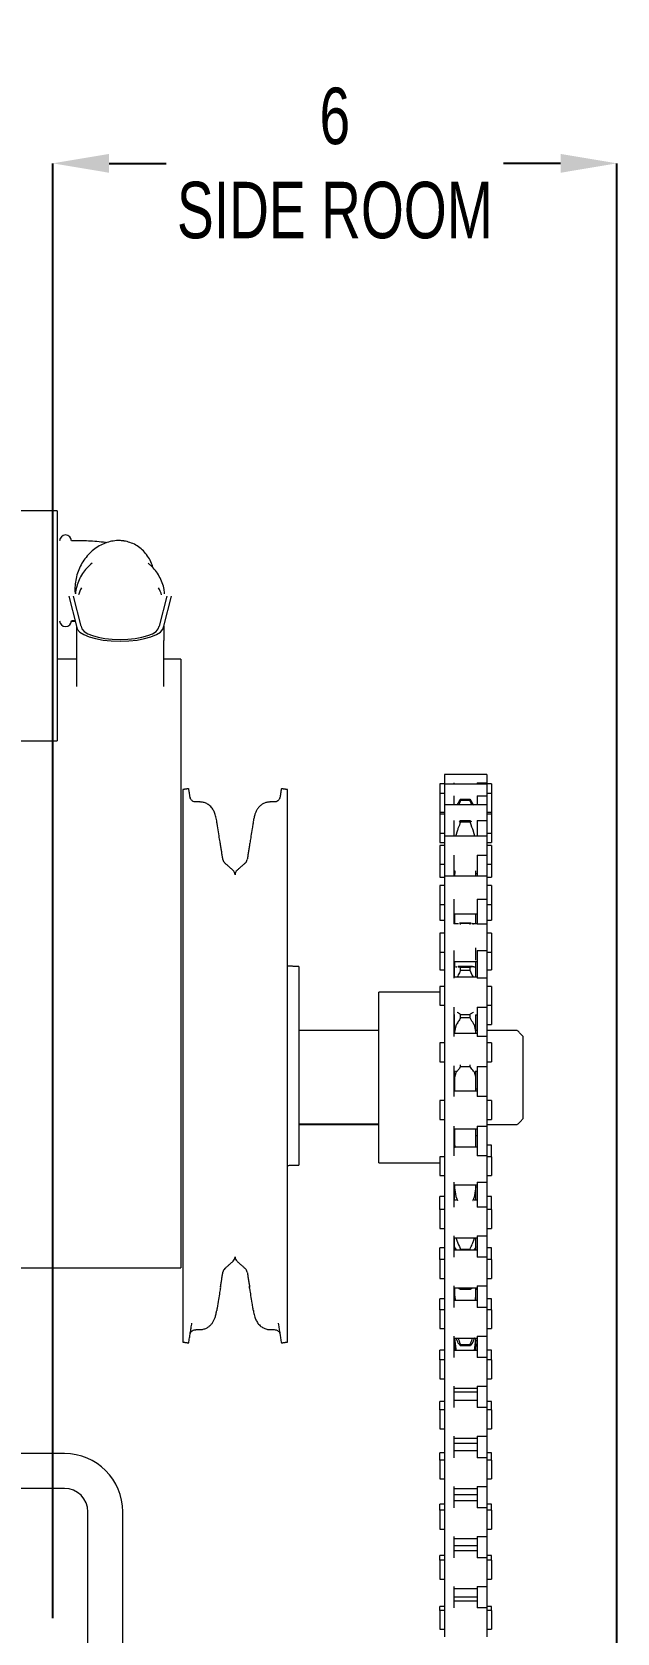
# Model space of a CAD drawing. Header units: inches. Extents: x 2.4 to 21.3, y 6.8 to 21.
# Drawn here: x 8.393 to 9.948, y 16.782 to 21.034 of the extents above; entities that cross this region are included whole.
import ezdxf

# ---------------------------------------------------------------- set-up
doc = ezdxf.new("R2010")
doc.units = ezdxf.units.IN
doc.header["$MEASUREMENT"] = 0
doc.header["$PDSIZE"] = -1
doc.layers.add('DIM', color=1, linetype='Continuous')
doc.styles.add('SLDTEXTSTYLE0', font='ARIAL.TTF', dxfattribs={"width": 0.7})
doc.dimstyles.new('SLDDIMSTYLE0', dxfattribs={"dimtxt": 0.15, "dimasz": 0.15, "dimexe": 0, "dimexo": 0.0625, "dimgap": 0.0375, "dimtad": 0, "dimtih": 1, "dimtoh": 1, "dimdec": 3, "dimlfac": 4, "dimrnd": 1e-09, "dimzin": 12, "dimdsep": 46, "dimtxsty": 'SLDTEXTSTYLE0', "dimsah": 1, "dimcen": 0.09, "dimadec": 0, "dimazin": 0, "dimtfac": 1, "dimtdec": 3, "dimtofl": 0, "dimtmove": 0, "dimatfit": 3, "dimfxl": 0, "dimtolj": 1, "dimtzin": 12, "dimarcsym": 0})

# ---------------------------------------------------------------- blocks, each defined once
blk = doc.blocks.new('*D20')
at = {"color": 0, "linetype": 'ByBlock', "lineweight": -2}
for p, q in [((8.4482, 16.8207), (8.4482, 20.6855)), ((8.5982, 20.6855), (8.7498, 20.6855)), ((9.7982, 20.6855), (9.6466, 20.6855)), ((9.9482, 13.6801), (9.9482, 20.6855))]:
    blk.add_line(p, q, dxfattribs=at)
at = {"color": 0, "linetype": 'ByBlock'}
for points in [[(8.4482, 20.6855), (8.5982, 20.7105), (8.5982, 20.6605)], [(9.9482, 20.6855), (9.7982, 20.7105), (9.7982, 20.6605)]]:
    blk.add_solid(points, dxfattribs=at)
at = {"layer": 'DEFPOINTS', "color": 0, "linetype": 'ByBlock'}
for p in [(8.4482, 16.7582), (9.9482, 13.6176)]:
    blk.add_point(p, dxfattribs=at)
at = {"color": 0, "linetype": 'ByBlock', "insert": (9.1982, 20.6855), "char_height": 0.15, "attachment_point": 5, "style": 'SLDTEXTSTYLE0'}
blk.add_mtext('6\\PSIDE ROOM', dxfattribs=at)

msp = doc.modelspace()

# ---------------------------------------------------------------- linework, layer by layer
at = {"color": 7, "linetype": 'Continuous', "lineweight": 15}
for p, q in [((8.46039, 19.76269), (8.46039, 19.40704)), ((8.46039, 19.76269), (8.46039, 19.40704)), ((8.49078, 19.53604), (8.51111, 19.456)), ((8.52361, 19.456), (8.50328, 19.53604)), ((8.75143, 19.53604), (8.73111, 19.456)), ((8.74361, 19.456), (8.76393, 19.53604)), ((8.51111, 19.456), (8.51111, 19.41768)), ((8.74361, 19.456), (8.74361, 19.41768)), ((8.46039, 19.40704), (8.46039, 19.15136)), ((8.46039, 19.40704), (8.46039, 19.15136)), ((8.78852, 19.36868), (8.78852, 17.75118)), ((8.78852, 19.36868), (8.78852, 17.75118)), ((7.22289, 19.15136), (8.46039, 19.15136)), ((7.22289, 19.15136), (8.46039, 19.15136)), ((9.48946, 19.06214), (9.48946, 19.03967)), ((9.60196, 19.06214), (9.60196, 19.03967)), ((8.79377, 19.02193), (8.79377, 17.55451)), ((9.07212, 17.55451), (9.07212, 19.02193)), ((9.47696, 19.03714), (9.47696, 19.01163)), ((9.47696, 19.01163), (9.47696, 18.96163)), ((9.48946, 19.03967), (9.48946, 19.03663)), ((9.48946, 19.03663), (9.48946, 19.0333)), ((9.48946, 19.0333), (9.48946, 19.00521)), ((9.51446, 19.03967), (9.51446, 19.03663)), ((9.57696, 19.03967), (9.57696, 19.03663)), ((9.57696, 19.03967), (9.60196, 19.03967)), ((9.60196, 19.03967), (9.60196, 19.03663)), ((9.60196, 19.03663), (9.60196, 19.00521)), ((9.61446, 19.03714), (9.61446, 19.01163)), ((9.61446, 19.01163), (9.61446, 18.96163)), ((9.48946, 19.00521), (9.48946, 18.98187)), ((9.48946, 18.98137), (9.48946, 18.97349)), ((9.48946, 18.97349), (9.48946, 18.94024)), ((9.51446, 19.00521), (9.51446, 18.98137)), ((9.53208, 18.99309), (9.53208, 18.99652)), ((9.53208, 18.99652), (9.55771, 18.99652)), ((9.55771, 18.99309), (9.53208, 18.99309)), ((9.55771, 18.99309), (9.55771, 18.99652)), ((9.57696, 19.00521), (9.57696, 18.98137)), ((9.57696, 19.00521), (9.60196, 19.00521)), ((9.60196, 19.00521), (9.60196, 18.98187)), ((9.60196, 18.98137), (9.60196, 18.94024)), ((9.47696, 18.96163), (9.47696, 18.95637)), ((9.47696, 18.95637), (9.47696, 18.95243)), ((9.47696, 18.95243), (9.47696, 18.90637)), ((9.48946, 18.94024), (9.48946, 18.89862)), ((9.51446, 18.94024), (9.51446, 18.89862)), ((9.53208, 18.93506), (9.53208, 18.93989)), ((9.53208, 18.93989), (9.55771, 18.93989)), ((9.55771, 18.93506), (9.53208, 18.93506)), ((9.55771, 18.93506), (9.55771, 18.93989)), ((9.57696, 18.94024), (9.57696, 18.89862)), ((9.57696, 18.94024), (9.60196, 18.94024)), ((9.60196, 18.94024), (9.60196, 18.89862)), ((9.61446, 18.96163), (9.61446, 18.95637)), ((9.61446, 18.95637), (9.61446, 18.95243)), ((9.61446, 18.95243), (9.61446, 18.90637)), ((9.47696, 18.90637), (9.47696, 18.88107)), ((9.48946, 18.89862), (9.48946, 18.88447)), ((9.48946, 18.88447), (9.48946, 18.84743)), ((9.60196, 18.89862), (9.60196, 18.84743)), ((9.61446, 18.90637), (9.61446, 18.88107)), ((9.47696, 18.87362), (9.47696, 18.86654)), ((9.47696, 18.86654), (9.47696, 18.82362)), ((9.48946, 18.84743), (9.48946, 18.79174)), ((9.51446, 18.84743), (9.51446, 18.79174)), ((9.57696, 18.84743), (9.60196, 18.84743)), ((9.57696, 18.84743), (9.57696, 18.79169)), ((9.60196, 18.84743), (9.60196, 18.79169)), ((9.61446, 18.87362), (9.61446, 18.86654)), ((9.61446, 18.86654), (9.61446, 18.82362)), ((9.47696, 18.82362), (9.47696, 18.78966)), ((9.51658, 18.79167), (9.51658, 18.80063)), ((9.57321, 18.79167), (9.57321, 18.80063)), ((9.61446, 18.82362), (9.61446, 18.78966)), ((9.47696, 18.76674), (9.47696, 18.7558)), ((9.47696, 18.7558), (9.47696, 18.71674)), ((9.48946, 18.79174), (9.48946, 18.76987)), ((9.48946, 18.76987), (9.48946, 18.73054)), ((9.60196, 18.79174), (9.60196, 18.73054)), ((9.61446, 18.76674), (9.61446, 18.7558)), ((9.61446, 18.7558), (9.61446, 18.71674)), ((9.47696, 18.71674), (9.47696, 18.67551)), ((9.48946, 18.73054), (9.48946, 18.66511)), ((9.51446, 18.73054), (9.51446, 18.66511)), ((9.57696, 18.73054), (9.60196, 18.73054)), ((9.57696, 18.73054), (9.57696, 18.66449)), ((9.60196, 18.73054), (9.60196, 18.66449)), ((9.61446, 18.71674), (9.61446, 18.67551)), ((9.51658, 18.69174), (9.51658, 18.66511)), ((9.57321, 18.66511), (9.57321, 18.69174)), ((9.47696, 18.64011), (9.47696, 18.62473)), ((9.48946, 18.66449), (9.48946, 18.63435)), ((9.48946, 18.63435), (9.48946, 18.59434)), ((9.53208, 18.66347), (9.53208, 18.6669)), ((9.53208, 18.6669), (9.55771, 18.6669)), ((9.55771, 18.66347), (9.55771, 18.6669)), ((9.60196, 18.66449), (9.57696, 18.66449)), ((9.60196, 18.66449), (9.60196, 18.59434)), ((9.61446, 18.64011), (9.61446, 18.62473)), ((9.47696, 18.62473), (9.47696, 18.59011)), ((9.47696, 18.59011), (9.47696, 18.54328)), ((9.48946, 18.59328), (9.48946, 18.52069)), ((9.51446, 18.59434), (9.51446, 18.52069)), ((9.57321, 18.56925), (9.57321, 18.60168)), ((9.57696, 18.59434), (9.57696, 18.52069)), ((9.57696, 18.59434), (9.60196, 18.59434)), ((9.60196, 18.59434), (9.60196, 18.52069)), ((9.61446, 18.62473), (9.61446, 18.59011)), ((9.61446, 18.59011), (9.61446, 18.54328)), ((9.10294, 18.55215), (9.10294, 18.48537)), ((9.51658, 18.56511), (9.51658, 18.55354)), ((9.51658, 18.52387), (9.51658, 18.55354)), ((9.53208, 18.54101), (9.53208, 18.54981)), ((9.53208, 18.54981), (9.55771, 18.54981)), ((9.55771, 18.54101), (9.55771, 18.54981)), ((9.57321, 18.55354), (9.57321, 18.56511)), ((9.57321, 18.52387), (9.57321, 18.55354)), ((9.48946, 18.52069), (9.48946, 18.48346)), ((9.55771, 18.54101), (9.53208, 18.54101)), ((9.60196, 18.52069), (9.57696, 18.52069)), ((9.60196, 18.52069), (9.60196, 18.44439)), ((9.10294, 18.48537), (9.10294, 18.31589)), ((9.31539, 18.03047), (9.31539, 18.48347)), ((9.47696, 18.49887), (9.47696, 18.47866)), ((9.47696, 18.47866), (9.47696, 18.44887)), ((9.48946, 18.48346), (9.48946, 18.44439)), ((9.61446, 18.49887), (9.61446, 18.47866)), ((9.61446, 18.47866), (9.61446, 18.44887)), ((9.48946, 18.44439), (9.48946, 18.36612)), ((9.51446, 18.44439), (9.51446, 18.36612)), ((9.51658, 18.37433), (9.51658, 18.42387)), ((9.53208, 18.4155), (9.53208, 18.42474)), ((9.53208, 18.42474), (9.55771, 18.42474)), ((9.55771, 18.4155), (9.53208, 18.4155)), ((9.55771, 18.4155), (9.55771, 18.42474)), ((9.57321, 18.37433), (9.57321, 18.42387)), ((9.57696, 18.44439), (9.60196, 18.44439)), ((9.57696, 18.44439), (9.57696, 18.36612)), ((9.60196, 18.44439), (9.60196, 18.36612)), ((9.61446, 18.44836), (9.61446, 18.39836)), ((9.57321, 18.37336), (9.57321, 18.37433)), ((9.47696, 18.34879), (9.47696, 18.32356)), ((9.48946, 18.36612), (9.48946, 18.32332)), ((9.60196, 18.36612), (9.57696, 18.36612)), ((9.60196, 18.36612), (9.60196, 18.2868)), ((9.61446, 18.34879), (9.61446, 18.32356)), ((9.69821, 18.36685), (9.69821, 18.28822)), ((9.10294, 18.31589), (9.10294, 18.19626)), ((9.47696, 18.32356), (9.47696, 18.29879)), ((9.48946, 18.32332), (9.48946, 18.2868)), ((9.48946, 18.28822), (9.48946, 18.20711)), ((9.51446, 18.28822), (9.51446, 18.20711)), ((9.53208, 18.28565), (9.53208, 18.29035)), ((9.55771, 18.28565), (9.55771, 18.29035)), ((9.61446, 18.32356), (9.61446, 18.29879)), ((9.69821, 18.28822), (9.69821, 18.22572)), ((9.51658, 18.25426), (9.51658, 18.27379)), ((9.51658, 18.25426), (9.51658, 18.22099)), ((9.55771, 18.28565), (9.53208, 18.28565)), ((9.57321, 18.25426), (9.57321, 18.27379)), ((9.57321, 18.22165), (9.57321, 18.25426)), ((9.57696, 18.2868), (9.60196, 18.2868)), ((9.57696, 18.2868), (9.57696, 18.20711)), ((9.60196, 18.2868), (9.60196, 18.20711)), ((9.48946, 18.20711), (9.48946, 18.16049)), ((9.57696, 18.22572), (9.57321, 18.22572)), ((9.60196, 18.20711), (9.57696, 18.20711)), ((9.60196, 18.20711), (9.60196, 18.128)), ((9.69821, 18.22572), (9.69821, 18.1471)), ((9.10294, 18.19626), (9.10294, 18.05744)), ((9.47696, 18.19599), (9.47696, 18.16574)), ((9.47696, 18.16574), (9.47696, 18.14599)), ((9.48946, 18.16049), (9.48946, 18.128)), ((9.61446, 18.19599), (9.61446, 18.16574)), ((9.61446, 18.16574), (9.61446, 18.14599)), ((9.48946, 18.128), (9.48946, 18.08885)), ((9.51446, 18.128), (9.51446, 18.08885)), ((9.51658, 18.12099), (9.51658, 18.0818)), ((9.57321, 18.0818), (9.57321, 18.12099)), ((9.57696, 18.128), (9.60196, 18.128)), ((9.57696, 18.128), (9.57696, 18.08885)), ((9.60196, 18.128), (9.60196, 18.08885)), ((9.48946, 18.08885), (9.48946, 18.04898)), ((9.51446, 18.08885), (9.51446, 18.04898)), ((9.57696, 18.08885), (9.57696, 18.04898)), ((9.60196, 18.08885), (9.60196, 18.04898)), ((9.61446, 18.0467), (9.61446, 18.07748)), ((9.10294, 18.05744), (9.10294, 18.02429)), ((9.47696, 18.0467), (9.47696, 18.01164)), ((9.48946, 18.04898), (9.48946, 18.00159)), ((9.60196, 18.04898), (9.57696, 18.04898)), ((9.60196, 18.04898), (9.60196, 17.97943)), ((9.61446, 18.0467), (9.61446, 18.01164)), ((9.47696, 18.01164), (9.47696, 17.9967)), ((9.48946, 18.00159), (9.48946, 17.97943)), ((9.61446, 18.01164), (9.61446, 17.9967)), ((9.48946, 17.97943), (9.48946, 17.91282)), ((9.51446, 17.97943), (9.51446, 17.91282)), ((9.51658, 17.9717), (9.51658, 17.96767)), ((9.51658, 17.93135), (9.51658, 17.96767)), ((9.57321, 17.96767), (9.57321, 17.9717)), ((9.57321, 17.93135), (9.57321, 17.96767)), ((9.57696, 17.97943), (9.60196, 17.97943)), ((9.57696, 17.97943), (9.57696, 17.91282)), ((9.60196, 17.97943), (9.60196, 17.91282)), ((9.47696, 17.90635), (9.47696, 17.94126)), ((9.47696, 17.90635), (9.47696, 17.85635)), ((9.48946, 17.91282), (9.48946, 17.83655)), ((9.60196, 17.91282), (9.57696, 17.91282)), ((9.60196, 17.91282), (9.60196, 17.83655)), ((9.61446, 17.90635), (9.61446, 17.94126)), ((9.61446, 17.90635), (9.61446, 17.85635)), ((9.48946, 17.83655), (9.48946, 17.77971)), ((9.51446, 17.83655), (9.51446, 17.77971)), ((9.51658, 17.80691), (9.51658, 17.83003)), ((9.57321, 17.80691), (9.57321, 17.83003)), ((9.57696, 17.83655), (9.60196, 17.83655)), ((9.57696, 17.83655), (9.57696, 17.77971)), ((9.60196, 17.83655), (9.60196, 17.77971)), ((9.47696, 17.77324), (9.47696, 17.80503)), ((9.48946, 17.77971), (9.48946, 17.70344)), ((9.51658, 17.80691), (9.51658, 17.79824)), ((9.53208, 17.79824), (9.53208, 17.80131)), ((9.53208, 17.80131), (9.55771, 17.80131)), ((9.55771, 17.79824), (9.55771, 17.80131)), ((9.57321, 17.79824), (9.57321, 17.80691)), ((9.60196, 17.77971), (9.57696, 17.77971)), ((9.60196, 17.77971), (9.60196, 17.70344)), ((9.61446, 17.77324), (9.61446, 17.80503)), ((9.47696, 17.77324), (9.47696, 17.72324)), ((9.61446, 17.77324), (9.61446, 17.72324)), ((9.48946, 17.70344), (9.48946, 17.64659)), ((9.51446, 17.70344), (9.51446, 17.64659)), ((9.51658, 17.69824), (9.51658, 17.68393)), ((9.53208, 17.69426), (9.53208, 17.69824)), ((9.55771, 17.69426), (9.53208, 17.69426)), ((9.55771, 17.69426), (9.55771, 17.69824)), ((9.57321, 17.68393), (9.57321, 17.69824)), ((9.57696, 17.70344), (9.60196, 17.70344)), ((9.57696, 17.70344), (9.57696, 17.64659)), ((9.60196, 17.70344), (9.60196, 17.64659)), ((9.47696, 17.64013), (9.47696, 17.66881)), ((9.51658, 17.66513), (9.51658, 17.68393)), ((9.57321, 17.66513), (9.57321, 17.68393)), ((9.61446, 17.64013), (9.61446, 17.66881)), ((9.47696, 17.64013), (9.47696, 17.59013)), ((9.48946, 17.64659), (9.48946, 17.57033)), ((9.60196, 17.64659), (9.57696, 17.64659)), ((9.60196, 17.64659), (9.60196, 17.57033)), ((9.61446, 17.64013), (9.61446, 17.59013)), ((9.48946, 17.57033), (9.48946, 17.51348)), ((9.51446, 17.57033), (9.51446, 17.51348)), ((9.51658, 17.54936), (9.51658, 17.56513)), ((9.57321, 17.54936), (9.57321, 17.56513)), ((9.57696, 17.57033), (9.60196, 17.57033)), ((9.57696, 17.57033), (9.57696, 17.51348)), ((9.60196, 17.57033), (9.60196, 17.51348)), ((9.47696, 17.50701), (9.47696, 17.53259)), ((9.51658, 17.54936), (9.51658, 17.53832)), ((9.51658, 17.53201), (9.51658, 17.53832)), ((9.53208, 17.54389), (9.53208, 17.54805)), ((9.53208, 17.54805), (9.55771, 17.54805)), ((9.55771, 17.54389), (9.53208, 17.54389)), ((9.55771, 17.54389), (9.55771, 17.54805)), ((9.57321, 17.53832), (9.57321, 17.54951)), ((9.57321, 17.53201), (9.57321, 17.53832)), ((9.61446, 17.50701), (9.61446, 17.53259)), ((9.47696, 17.50701), (9.47696, 17.45701)), ((9.48946, 17.51348), (9.48946, 17.43721)), ((9.60196, 17.51348), (9.57696, 17.51348)), ((9.60196, 17.51348), (9.60196, 17.43721)), ((9.61446, 17.50701), (9.61446, 17.45701)), ((9.48946, 17.43721), (9.48946, 17.38037)), ((9.51446, 17.43721), (9.51446, 17.38037)), ((9.57696, 17.43721), (9.60196, 17.43721)), ((9.57696, 17.43721), (9.57696, 17.38037)), ((9.60196, 17.43721), (9.60196, 17.38037)), ((9.47696, 17.3739), (9.47696, 17.39636)), ((9.61446, 17.3739), (9.61446, 17.39636)), ((9.47696, 17.3739), (9.47696, 17.3239)), ((9.48946, 17.38037), (9.48946, 17.3041)), ((9.60196, 17.38037), (9.57696, 17.38037)), ((9.60196, 17.38037), (9.60196, 17.3041)), ((9.61446, 17.3739), (9.61446, 17.3239)), ((9.48946, 17.3041), (9.48946, 17.24725)), ((9.51446, 17.3041), (9.51446, 17.24725)), ((9.57696, 17.3041), (9.60196, 17.3041)), ((9.57696, 17.3041), (9.57696, 17.24725)), ((9.60196, 17.3041), (9.60196, 17.24725)), ((8.47946, 17.25822), (7.91589, 17.25822)), ((9.47696, 17.24079), (9.47696, 17.26014)), ((9.47696, 17.24079), (9.47696, 17.19079)), ((9.48946, 17.24725), (9.48946, 17.17099)), ((9.60196, 17.24725), (9.57696, 17.24725)), ((9.60196, 17.24725), (9.60196, 17.17099)), ((9.61446, 17.24079), (9.61446, 17.26014)), ((9.61446, 17.24079), (9.61446, 17.19079)), ((8.47946, 17.16572), (6.47821, 17.16572)), ((9.48946, 17.17099), (9.48946, 17.11414)), ((9.51446, 17.17099), (9.51446, 17.11414)), ((9.57696, 17.17099), (9.60196, 17.17099)), ((9.57696, 17.17099), (9.57696, 17.11414)), ((9.60196, 17.17099), (9.60196, 17.11414)), ((8.54196, 16.57072), (8.54196, 17.10322)), ((8.63446, 15.57072), (8.63446, 17.10322)), ((9.47696, 17.10767), (9.47696, 17.12391)), ((9.47696, 17.10767), (9.47696, 17.05767)), ((9.48946, 17.11414), (9.48946, 17.03787)), ((9.60196, 17.11414), (9.57696, 17.11414)), ((9.60196, 17.11414), (9.60196, 17.03787)), ((9.61446, 17.10767), (9.61446, 17.12391)), ((9.61446, 17.10767), (9.61446, 17.05767)), ((9.48946, 17.03787), (9.48946, 16.98102)), ((9.51446, 17.03787), (9.51446, 16.98102)), ((9.57696, 17.03787), (9.60196, 17.03787)), ((9.57696, 17.03787), (9.57696, 16.98102)), ((9.60196, 17.03787), (9.60196, 16.98102)), ((9.47696, 16.97456), (9.47696, 16.98769)), ((9.47696, 16.97456), (9.47696, 16.92456)), ((9.48946, 16.98102), (9.48946, 16.90476)), ((9.60196, 16.98102), (9.57696, 16.98102)), ((9.60196, 16.98102), (9.60196, 16.90476)), ((9.61446, 16.97456), (9.61446, 16.98769)), ((9.61446, 16.97456), (9.61446, 16.92456)), ((9.48946, 16.90476), (9.48946, 16.84791)), ((9.51446, 16.90476), (9.51446, 16.84791)), ((9.57696, 16.90476), (9.60196, 16.90476)), ((9.57696, 16.90476), (9.57696, 16.84791)), ((9.60196, 16.90476), (9.60196, 16.84791)), ((9.47696, 16.84144), (9.47696, 16.85146)), ((9.47696, 16.84144), (9.47696, 16.79144)), ((9.48946, 16.84791), (9.48946, 16.77165)), ((9.60196, 16.84791), (9.57696, 16.84791)), ((9.60196, 16.84791), (9.60196, 16.77165)), ((9.61446, 16.84144), (9.61446, 16.85146)), ((9.61446, 16.84144), (9.61446, 16.79144))]:
    msp.add_line(p, q, dxfattribs=at)
for p, q in [((8.49801, 19.4701), (8.50753, 19.4701)), ((9.31539, 18.1321), (9.10294, 18.1321))]:
    msp.add_line(p, q)
for centre, radius, start, end in [((8.48239, 19.68271), 0.01563, 0, 180), ((8.62736, 19.50273), 0.11639, 151.7867, 161.66145), ((8.62736, 19.50273), 0.11639, 18.30566, 28.2133), ((8.48239, 19.47052), 0.01563, 180, 0), ((8.91602, 18.83872), 0.01563, 189, 228.32635), ((8.91732, 18.79572), 0.01563, 0, 48.32635), ((8.94857, 18.79572), 0.01563, 131.67365, 180), ((8.94987, 18.83872), 0.01563, 311.67365, 351), ((8.91732, 17.78072), 0.01563, 311.67365, 0), ((8.94857, 17.78072), 0.01563, 180, 228.32635), ((8.91602, 17.73773), 0.01563, 131.67365, 171), ((8.94987, 17.73773), 0.01562, 9, 48.32635), ((8.47946, 17.10322), 0.155, 0, 90), ((8.47946, 17.10322), 0.0625, 0, 90)]:
    msp.add_arc(centre, radius, start, end, dxfattribs=at)
for major_axis in [(0.11625, 0), (0.10375, 0)]:
    msp.add_ellipse((8.62736, 19.456), major_axis=major_axis, ratio=0.3424196, start_param=3.1415927, end_param=6.2831853, dxfattribs=at)
for points in [[(8.46039, 19.76269), (7.22289, 19.76269)], [(8.46039, 19.76269), (7.22289, 19.76269)], [(8.51639, 19.68271), (8.49802, 19.68271)], [(8.51111, 19.41768), (8.51111, 19.29564)], [(8.74361, 19.29564), (8.74361, 19.41768)], [(8.51111, 19.36868), (8.46039, 19.36868)], [(8.51111, 19.36868), (8.46039, 19.36868)], [(8.78852, 19.36868), (8.74361, 19.36868)], [(8.78852, 19.36868), (8.74361, 19.36868)], [(9.60196, 19.06214), (9.48946, 19.06214)], [(8.80982, 19.02447), (8.79377, 19.02193)], [(8.8136, 19.00062), (8.80982, 19.02447)], [(9.05607, 19.02447), (9.05214, 18.99967)], [(9.07212, 19.02193), (9.05607, 19.02447)], [(9.48946, 19.03714), (9.47696, 19.03714)], [(9.48946, 19.01163), (9.47696, 19.01163)], [(9.60196, 19.03663), (9.48946, 19.03663)], [(9.61446, 19.03714), (9.60196, 19.03714)], [(9.61446, 19.01163), (9.60196, 19.01163)], [(8.83931, 18.98909), (8.82852, 18.98909)], [(9.03739, 18.98909), (9.02658, 18.98909)], [(9.0521, 18.99881), (9.0524, 19.00048)], [(9.60196, 18.98137), (9.48946, 18.98137)], [(9.52319, 18.98062), (9.53208, 18.99652)], [(9.53208, 18.99309), (9.52764, 18.98137)], [(9.55771, 18.99652), (9.5666, 18.98062)], [(9.56215, 18.98137), (9.55771, 18.99309)], [(8.88524, 18.93163), (8.88414, 18.9385)], [(8.98175, 18.9385), (8.98065, 18.93163)], [(9.47696, 18.96163), (9.48946, 18.96163)], [(9.48946, 18.95637), (9.47696, 18.95637)], [(9.55771, 18.93989), (9.56041, 18.93663)], [(9.60196, 18.96163), (9.61446, 18.96163)], [(9.61446, 18.95637), (9.60196, 18.95637)], [(9.47696, 18.90637), (9.48946, 18.90637)], [(9.60196, 18.89862), (9.48946, 18.89862)], [(9.52024, 18.90109), (9.51993, 18.89862)], [(9.52319, 18.91158), (9.52024, 18.90109)], [(9.56955, 18.90109), (9.5666, 18.91158)], [(9.56985, 18.89862), (9.56955, 18.90109)], [(9.60196, 18.90637), (9.61446, 18.90637)], [(8.90059, 18.83627), (8.89421, 18.87654)], [(8.97179, 18.87724), (8.9653, 18.83627)], [(9.47696, 18.88107), (9.48946, 18.88107)], [(9.48946, 18.87362), (9.47696, 18.87362)], [(9.60196, 18.88107), (9.61446, 18.88107)], [(9.61446, 18.87362), (9.60196, 18.87362)], [(8.92771, 18.80739), (8.90563, 18.82705)], [(8.96026, 18.82705), (8.93818, 18.80739)], [(9.47696, 18.82362), (9.48946, 18.82362)], [(9.51668, 18.79826), (9.51658, 18.79167)], [(9.51761, 18.80544), (9.51668, 18.79826)], [(9.57311, 18.79826), (9.57271, 18.80573)], [(9.57321, 18.79167), (9.57311, 18.79826)], [(9.57321, 18.79862), (9.57696, 18.79862)], [(9.60196, 18.82362), (9.61446, 18.82362)], [(9.47696, 18.78966), (9.48946, 18.78966)], [(9.48946, 18.76674), (9.47696, 18.76674)], [(9.60196, 18.79174), (9.48946, 18.79174)], [(9.60196, 18.78966), (9.61446, 18.78966)], [(9.61446, 18.76674), (9.60196, 18.76674)], [(9.47696, 18.71674), (9.48946, 18.71674)], [(9.60196, 18.71674), (9.61446, 18.71674)], [(9.47696, 18.67551), (9.48946, 18.67551)], [(9.51446, 18.69174), (9.57696, 18.69174)], [(9.60196, 18.67551), (9.61446, 18.67551)], [(9.48946, 18.64011), (9.47696, 18.64011)], [(9.52731, 18.66511), (9.51446, 18.66511)], [(9.56045, 18.66728), (9.52944, 18.66728)], [(9.55771, 18.6669), (9.56045, 18.66686)], [(9.57696, 18.66511), (9.56248, 18.66511)], [(9.56344, 18.66683), (9.5666, 18.66502)], [(9.61446, 18.64011), (9.60196, 18.64011)], [(9.47696, 18.59011), (9.48946, 18.59011)], [(9.60196, 18.59011), (9.61446, 18.59011)], [(9.10294, 18.55215), (9.07212, 18.55269)], [(9.47696, 18.54328), (9.48946, 18.54328)], [(9.51446, 18.56511), (9.57696, 18.56511)], [(9.51658, 18.55354), (9.51668, 18.55179)], [(9.51894, 18.55109), (9.52024, 18.55068)], [(9.52024, 18.55068), (9.52319, 18.55183)], [(9.56437, 18.55217), (9.52561, 18.55217)], [(9.5666, 18.55183), (9.56955, 18.55068)], [(9.56955, 18.55068), (9.57085, 18.55109)], [(9.57311, 18.55179), (9.57321, 18.55354)], [(9.60196, 18.54328), (9.61446, 18.54328)], [(9.57696, 18.52387), (9.51446, 18.52387)], [(9.47696, 18.48347), (9.31539, 18.48347)], [(9.48946, 18.49887), (9.47696, 18.49887)], [(9.61446, 18.49887), (9.60196, 18.49887)], [(9.47696, 18.44887), (9.48946, 18.44887)], [(9.51446, 18.42387), (9.5174, 18.42387)], [(9.52298, 18.43064), (9.52319, 18.43059)], [(9.5666, 18.43059), (9.56683, 18.43064)], [(9.57239, 18.42387), (9.57696, 18.42387)], [(9.60196, 18.44887), (9.61446, 18.44887)], [(9.61446, 18.44836), (9.60196, 18.44836)], [(9.31539, 18.38185), (9.10294, 18.38185)], [(9.57696, 18.37379), (9.51446, 18.37379)], [(9.51668, 18.37928), (9.51658, 18.37433)], [(9.52024, 18.39596), (9.51668, 18.37928)], [(9.52319, 18.40094), (9.52024, 18.39596)], [(9.56955, 18.39596), (9.5666, 18.40094)], [(9.57311, 18.37928), (9.56955, 18.39596)], [(9.57321, 18.37433), (9.57311, 18.37928)], [(9.57696, 18.38185), (9.57321, 18.38185)], [(9.60196, 18.39836), (9.61446, 18.39836)], [(9.68321, 18.38185), (9.60196, 18.38185)], [(9.69821, 18.36685), (9.68321, 18.38185)], [(9.48946, 18.34879), (9.47696, 18.34879)], [(9.61446, 18.34879), (9.60196, 18.34879)], [(9.47696, 18.29879), (9.48946, 18.29879)], [(9.60196, 18.29879), (9.61446, 18.29879)], [(9.51446, 18.27379), (9.5189, 18.27379)], [(9.51668, 18.25843), (9.51658, 18.25426)], [(9.52024, 18.27103), (9.51668, 18.25843)], [(9.52319, 18.27434), (9.52024, 18.27103)], [(9.56955, 18.27103), (9.5666, 18.27434)], [(9.57311, 18.25843), (9.56955, 18.27103)], [(9.57088, 18.27379), (9.57696, 18.27379)], [(9.57321, 18.25426), (9.57311, 18.25843)], [(9.57696, 18.22099), (9.51446, 18.22099)], [(9.48946, 18.19599), (9.47696, 18.19599)], [(9.61446, 18.19599), (9.60196, 18.19599)], [(9.47696, 18.14599), (9.48946, 18.14599)], [(9.51446, 18.12099), (9.57696, 18.12099)], [(9.60196, 18.14599), (9.61446, 18.14599)], [(9.60196, 18.1321), (9.68321, 18.1321)], [(9.68321, 18.1321), (9.69821, 18.1471)], [(9.51658, 18.0818), (9.51668, 18.07651)], [(9.51668, 18.07651), (9.51761, 18.0717)], [(9.57218, 18.0717), (9.57311, 18.07651)], [(9.57311, 18.07651), (9.57321, 18.0818)], [(9.57696, 18.10248), (9.57321, 18.10248)], [(9.61446, 18.07748), (9.60196, 18.07748)], [(9.48946, 18.0467), (9.47696, 18.0467)], [(9.57696, 18.0717), (9.51446, 18.0717)], [(9.61446, 18.0467), (9.60196, 18.0467)], [(9.07212, 18.02375), (9.10294, 18.02429)], [(9.31539, 18.03047), (9.47696, 18.03047)], [(9.47696, 17.9967), (9.48946, 17.9967)], [(9.60196, 17.9967), (9.61446, 17.9967)], [(9.51446, 17.9717), (9.57696, 17.9717)], [(9.51658, 17.96626), (9.51446, 17.96626)], [(9.51658, 17.96767), (9.51668, 17.9618)], [(9.51668, 17.9618), (9.52024, 17.93991)], [(9.56955, 17.93991), (9.57311, 17.9618)], [(9.57311, 17.9618), (9.57321, 17.96767)], [(9.57696, 17.96626), (9.57321, 17.96626)], [(9.48946, 17.94126), (9.47696, 17.94126)], [(9.48946, 17.90635), (9.47696, 17.90635)], [(9.52155, 17.93135), (9.51446, 17.93135)], [(9.52024, 17.93991), (9.52319, 17.93273)], [(9.52319, 17.93273), (9.52423, 17.93055)], [(9.56542, 17.93026), (9.5666, 17.93273)], [(9.5666, 17.93273), (9.56955, 17.93991)], [(9.57696, 17.93135), (9.56824, 17.93135)], [(9.61446, 17.94126), (9.60196, 17.94126)], [(9.61446, 17.90635), (9.60196, 17.90635)], [(9.47696, 17.85635), (9.48946, 17.85635)], [(9.51446, 17.83135), (9.57696, 17.83135)], [(9.51658, 17.83003), (9.51446, 17.83003)], [(9.52024, 17.83049), (9.52319, 17.82206)], [(9.5666, 17.82206), (9.56955, 17.83049)], [(9.57696, 17.83003), (9.57321, 17.83003)], [(9.60196, 17.85635), (9.61446, 17.85635)], [(9.48946, 17.80503), (9.47696, 17.80503)], [(9.57696, 17.79824), (9.51446, 17.79824)], [(9.51668, 17.80706), (9.51658, 17.80691)], [(9.52024, 17.80113), (9.51668, 17.80706)], [(9.52251, 17.79824), (9.52024, 17.80113)], [(9.56955, 17.80113), (9.56728, 17.79824)], [(9.57311, 17.80706), (9.56955, 17.80113)], [(9.57321, 17.80691), (9.57311, 17.80706)], [(9.61446, 17.80503), (9.60196, 17.80503)], [(6.31977, 17.75118), (8.78852, 17.75118)], [(6.31977, 17.75118), (8.78852, 17.75118)], [(8.89421, 17.69991), (8.90059, 17.74017)], [(8.90563, 17.7494), (8.92771, 17.76905)], [(8.93818, 17.76905), (8.96026, 17.7494)], [(8.9653, 17.74017), (8.97179, 17.6992)], [(9.48946, 17.77324), (9.47696, 17.77324)], [(9.61446, 17.77324), (9.60196, 17.77324)], [(8.89461, 17.70249), (8.8942, 17.69991)], [(8.97181, 17.69921), (8.97128, 17.70249)], [(9.47696, 17.72324), (9.48946, 17.72324)], [(9.51446, 17.69824), (9.57696, 17.69824)], [(9.51658, 17.69381), (9.51446, 17.69381)], [(9.57696, 17.69381), (9.57321, 17.69381)], [(9.60196, 17.72324), (9.61446, 17.72324)], [(9.48946, 17.66881), (9.47696, 17.66881)], [(9.57696, 17.66513), (9.51446, 17.66513)], [(9.51658, 17.68393), (9.51668, 17.67733)], [(9.51668, 17.67733), (9.51823, 17.66513)], [(9.57156, 17.66513), (9.57311, 17.67733)], [(9.57311, 17.67733), (9.57321, 17.68393)], [(9.61446, 17.66881), (9.60196, 17.66881)], [(8.88524, 17.64481), (8.88414, 17.63794)], [(8.98175, 17.63794), (8.98065, 17.64481)], [(9.48946, 17.64013), (9.47696, 17.64013)], [(9.61446, 17.64013), (9.60196, 17.64013)], [(8.80982, 17.55197), (8.8182, 17.60488)], [(8.82852, 17.58736), (8.83931, 17.58736)], [(9.02658, 17.58736), (9.03739, 17.58736)], [(9.04813, 17.60208), (9.05607, 17.55197)], [(9.47696, 17.59013), (9.48946, 17.59013)], [(9.51446, 17.56513), (9.57696, 17.56513)], [(9.51664, 17.56513), (9.51668, 17.56232)], [(9.52319, 17.55827), (9.52072, 17.56513)], [(9.56907, 17.56513), (9.5666, 17.55827)], [(9.57311, 17.56232), (9.57315, 17.56513)], [(9.60196, 17.59013), (9.61446, 17.59013)], [(8.79377, 17.55451), (8.80982, 17.55197)], [(9.05607, 17.55197), (9.07212, 17.55451)], [(9.48946, 17.53259), (9.47696, 17.53259)], [(9.51658, 17.55759), (9.51446, 17.55759)], [(9.57696, 17.53201), (9.51446, 17.53201)], [(9.51668, 17.54542), (9.51658, 17.54936)], [(9.51658, 17.53832), (9.51668, 17.53258)], [(9.51668, 17.56232), (9.52024, 17.53379)], [(9.51875, 17.53264), (9.51668, 17.54542)], [(9.52024, 17.53379), (9.52072, 17.53201)], [(9.56907, 17.53201), (9.56955, 17.53379)], [(9.56955, 17.53379), (9.57311, 17.56232)], [(9.57311, 17.54542), (9.57103, 17.53264)], [(9.57321, 17.54936), (9.57311, 17.54542)], [(9.57311, 17.53258), (9.57321, 17.53832)], [(9.57696, 17.55759), (9.57321, 17.55759)], [(9.61446, 17.53259), (9.60196, 17.53259)], [(9.48946, 17.50701), (9.47696, 17.50701)], [(9.61446, 17.50701), (9.60196, 17.50701)], [(9.47696, 17.45701), (9.48946, 17.45701)], [(9.60196, 17.45701), (9.61446, 17.45701)], [(9.48946, 17.39636), (9.47696, 17.39636)], [(9.51446, 17.43201), (9.57696, 17.43201)], [(9.57696, 17.42136), (9.51446, 17.42136)], [(9.57696, 17.3989), (9.51446, 17.3989)], [(9.61446, 17.39636), (9.60196, 17.39636)], [(9.48946, 17.3739), (9.47696, 17.3739)], [(9.61446, 17.3739), (9.60196, 17.3739)], [(9.47696, 17.3239), (9.48946, 17.3239)], [(9.60196, 17.3239), (9.61446, 17.3239)], [(9.51446, 17.2989), (9.57696, 17.2989)], [(9.57696, 17.28514), (9.51446, 17.28514)], [(9.48946, 17.26014), (9.47696, 17.26014)], [(9.48946, 17.24079), (9.47696, 17.24079)], [(9.57696, 17.26579), (9.51446, 17.26579)], [(9.61446, 17.26014), (9.60196, 17.26014)], [(9.61446, 17.24079), (9.60196, 17.24079)], [(9.47696, 17.19079), (9.48946, 17.19079)], [(9.60196, 17.19079), (9.61446, 17.19079)], [(9.51446, 17.16579), (9.57696, 17.16579)], [(9.57696, 17.14891), (9.51446, 17.14891)], [(9.48946, 17.12391), (9.47696, 17.12391)], [(9.48946, 17.10767), (9.47696, 17.10767)], [(9.57696, 17.13267), (9.51446, 17.13267)], [(9.61446, 17.12391), (9.60196, 17.12391)], [(9.61446, 17.10767), (9.60196, 17.10767)], [(9.47696, 17.05767), (9.48946, 17.05767)], [(9.60196, 17.05767), (9.61446, 17.05767)], [(9.51446, 17.03267), (9.57696, 17.03267)], [(9.57696, 17.01269), (9.51446, 17.01269)], [(9.48946, 16.98769), (9.47696, 16.98769)], [(9.48946, 16.97456), (9.47696, 16.97456)], [(9.57696, 16.99956), (9.51446, 16.99956)], [(9.61446, 16.98769), (9.60196, 16.98769)], [(9.61446, 16.97456), (9.60196, 16.97456)], [(9.47696, 16.92456), (9.48946, 16.92456)], [(9.51446, 16.89956), (9.57696, 16.89956)], [(9.60196, 16.92456), (9.61446, 16.92456)], [(9.48946, 16.85146), (9.47696, 16.85146)], [(9.48946, 16.84144), (9.47696, 16.84144)], [(9.57696, 16.87646), (9.51446, 16.87646)], [(9.57696, 16.86644), (9.51446, 16.86644)], [(9.61446, 16.85146), (9.60196, 16.85146)], [(9.61446, 16.84144), (9.60196, 16.84144)], [(9.47696, 16.79144), (9.48946, 16.79144)], [(9.60196, 16.79144), (9.61446, 16.79144)]]:
    msp.add_open_spline(points, degree=1, dxfattribs=at)
for points, knots in [([(8.63603, 19.68256), (8.6328, 19.68289), (8.62395, 19.68378), (8.60919, 19.68278), (8.59217, 19.67875), (8.57569, 19.67175), (8.56017, 19.66202), (8.54603, 19.64978), (8.53364, 19.63533), (8.52332, 19.61906), (8.51538, 19.60138), (8.50994, 19.58275), (8.50752, 19.56373), (8.50705, 19.55014), (8.50822, 19.54328), (8.50834, 19.54256)], [0, 0, 0, 0, 0.0483135, 0.1324507, 0.2168283, 0.3016227, 0.3868439, 0.4724351, 0.5583063, 0.6443783, 0.7305926, 0.8169125, 0.9033045, 0.9897312, 1, 1, 1, 1]), ([(8.59088, 19.67767), (8.59013, 19.67779), (8.58218, 19.67914), (8.56624, 19.68067), (8.5439, 19.68222), (8.52723, 19.68268), (8.51828, 19.6827), (8.51639, 19.68271)], [0, 0, 0, 0, 0.0335448, 0.352016, 0.6523785, 0.9268746, 1, 1, 1, 1]), ([(8.71494, 19.61033), (8.71425, 19.6131), (8.71206, 19.62184), (8.70549, 19.63518), (8.69559, 19.64982), (8.68335, 19.66216), (8.66933, 19.67194), (8.65414, 19.67877), (8.64276, 19.68161), (8.63675, 19.68246), (8.63603, 19.68256)], [0, 0, 0, 0, 0.07197899, 0.226616, 0.38060354, 0.53372699, 0.68591683, 0.83731116, 0.98053042, 1, 1, 1, 1]), ([(8.55303, 19.62345), (8.54802, 19.61953), (8.53865, 19.61089), (8.52694, 19.59586), (8.51776, 19.57918), (8.51183, 19.56128), (8.50894, 19.54876), (8.50892, 19.54237), (8.50892, 19.54224)], [0.52618592, 0.52618592, 0.52618592, 0.52618592, 0.62059066, 0.71509248, 0.80952161, 0.90387678, 0.99816551, 1, 1, 1, 1]), ([(8.74543, 19.54234), (8.74518, 19.54593), (8.74448, 19.55578), (8.73992, 19.57141), (8.73219, 19.58865), (8.72158, 19.60443), (8.71095, 19.61577), (8.70392, 19.6217), (8.70168, 19.62346)], [0, 0, 0, 0, 0.0734747, 0.20157691, 0.32968859, 0.45784103, 0.58606631, 0.64347936, 0.64347936, 0.64347936, 0.64347936]), ([(8.82859, 18.98923), (8.82707, 18.98928), (8.82407, 18.98938), (8.8202, 18.99125), (8.8173, 18.99361), (8.8154, 18.99604), (8.81431, 18.9981), (8.81379, 18.99947), (8.81358, 19.00019), (8.81346, 19.00062), (8.81341, 19.00085), (8.81346, 19.00062), (8.81349, 19.00048)], [0, 0, 0, 0, 0.1607341, 0.3174874, 0.4490592, 0.5595092, 0.6468338, 0.7038265, 0.7445553, 0.7908832, 0.8629644, 1, 1, 1, 1]), ([(8.88414, 18.93853), (8.88373, 18.94101), (8.88258, 18.94788), (8.87996, 18.95781), (8.87514, 18.96827), (8.86867, 18.97693), (8.86033, 18.98359), (8.85103, 18.98758), (8.84397, 18.98935), (8.83996, 18.98894), (8.83929, 18.98887)], [0, 0, 0, 0, 0.10162, 0.2819518, 0.4128504, 0.5648223, 0.7143959, 0.8373645, 0.9730177, 1, 1, 1, 1]), ([(9.02659, 18.98883), (9.0259, 18.98891), (9.02195, 18.98938), (9.01515, 18.98763), (9.00706, 18.98429), (9.00044, 18.97961), (8.99504, 18.9741), (8.99063, 18.96773), (8.98709, 18.96045), (8.98426, 18.95183), (8.9827, 18.94439), (8.98195, 18.93974), (8.98175, 18.93853)], [0, 0, 0, 0, 0.0281477, 0.15992329, 0.27507704, 0.38180993, 0.48390341, 0.58517277, 0.69335046, 0.80946325, 0.95053963, 1, 1, 1, 1]), ([(9.05241, 19.00055), (9.05243, 19.00061), (9.05245, 19.00073), (9.05232, 19.00021), (9.05204, 18.9993), (9.05122, 18.99724), (9.04901, 18.99378), (9.04478, 18.99062), (9.04047, 18.989), (9.03806, 18.98925), (9.03743, 18.98931)], [0, 0, 0, 0, 0.0857056, 0.1553339, 0.2094971, 0.2797817, 0.4591252, 0.7032552, 0.9230713, 1, 1, 1, 1]), ([(8.8942, 18.87654), (8.89414, 18.87694), (8.8937, 18.87976), (8.89201, 18.88996), (8.88893, 18.90868), (8.88647, 18.92399), (8.88524, 18.93163)], [0, 0, 0, 0, 0.0532861, 0.3684893, 0.684727, 1, 1, 1, 1]), ([(8.98065, 18.93163), (8.97996, 18.92732), (8.97806, 18.91547), (8.97521, 18.89804), (8.97277, 18.88335), (8.97208, 18.87896), (8.97181, 18.87724)], [0, 0, 0, 0, 0.1781511, 0.4900296, 0.8000029, 1, 1, 1, 1]), ([(9.53208, 18.93506), (9.5301, 18.93026), (9.52686, 18.92243), (9.52421, 18.91461), (9.52319, 18.91158)], [0, 0, 0, 0, 0.612652, 1, 1, 1, 1]), ([(9.52894, 18.93563), (9.52971, 18.93696), (9.5307, 18.93868), (9.53183, 18.93967), (9.53208, 18.93989)], [0, 0, 0, 0, 0.7813857, 1, 1, 1, 1]), ([(9.5666, 18.91158), (9.56401, 18.91887), (9.5612, 18.92676), (9.55795, 18.93447), (9.55771, 18.93506)], [0, 0, 0, 0, 0.9238525, 1, 1, 1, 1]), ([(9.52944, 18.66659), (9.53005, 18.66687), (9.53088, 18.66725), (9.53183, 18.66697), (9.53208, 18.6669)], [0, 0, 0, 0, 0.7390449, 1, 1, 1, 1]), ([(9.52561, 18.55137), (9.52744, 18.55142), (9.52948, 18.55149), (9.53183, 18.54997), (9.53208, 18.54981)], [0, 0, 0, 0, 0.8949784, 1, 1, 1, 1]), ([(9.55771, 18.54981), (9.55969, 18.55086), (9.56293, 18.55257), (9.56558, 18.55204), (9.5666, 18.55183)], [0, 0, 0, 0, 0.6126769, 1, 1, 1, 1]), ([(9.53208, 18.54101), (9.5301, 18.53706), (9.52686, 18.53061), (9.52421, 18.52556), (9.52319, 18.52361)], [0, 0, 0, 0, 0.612674, 1, 1, 1, 1]), ([(9.5666, 18.52361), (9.56401, 18.52856), (9.5612, 18.53392), (9.55795, 18.54051), (9.55771, 18.54101)], [0, 0, 0, 0, 0.9238323, 1, 1, 1, 1]), ([(9.52319, 18.43059), (9.52578, 18.42947), (9.52859, 18.42826), (9.53183, 18.42499), (9.53208, 18.42474)], [0, 0, 0, 0, 0.9238401, 1, 1, 1, 1]), ([(9.53208, 18.4155), (9.5301, 18.41205), (9.52686, 18.40642), (9.52421, 18.40247), (9.52319, 18.40094)], [0, 0, 0, 0, 0.61267214, 1, 1, 1, 1]), ([(9.55771, 18.42474), (9.55969, 18.42655), (9.56293, 18.42949), (9.56558, 18.43029), (9.5666, 18.43059)], [0, 0, 0, 0, 0.6126758, 1, 1, 1, 1]), ([(9.5666, 18.40094), (9.56401, 18.40492), (9.5612, 18.40922), (9.55795, 18.41505), (9.55771, 18.4155)], [0, 0, 0, 0, 0.9238128, 1, 1, 1, 1]), ([(9.53208, 18.28565), (9.5301, 18.2828), (9.52686, 18.27815), (9.52421, 18.27541), (9.52319, 18.27434)], [0, 0, 0, 0, 0.61267244, 1, 1, 1, 1]), ([(9.5666, 18.27434), (9.56401, 18.27724), (9.5612, 18.28037), (9.55795, 18.28528), (9.55771, 18.28565)], [0, 0, 0, 0, 0.9238178, 1, 1, 1, 1]), ([(9.52319, 17.82206), (9.52578, 17.81591), (9.52859, 17.80926), (9.53183, 17.80187), (9.53208, 17.80131)], [0, 0, 0, 0, 0.9238369, 1, 1, 1, 1]), ([(9.55771, 17.80131), (9.55969, 17.80581), (9.56293, 17.81315), (9.56558, 17.81957), (9.5666, 17.82206)], [0, 0, 0, 0, 0.6126553, 1, 1, 1, 1]), ([(8.894, 17.69863), (8.89337, 17.69476), (8.89211, 17.687), (8.8889, 17.66763), (8.88646, 17.65241), (8.88524, 17.64481)], [0, 0, 0, 0, 0.33294684, 0.66698293, 1, 1, 1, 1]), ([(8.98065, 17.64481), (8.97996, 17.64913), (8.97806, 17.661), (8.97524, 17.67824), (8.97305, 17.69143), (8.97247, 17.69503), (8.97179, 17.6992)], [0, 0, 0, 0, 0.2014057, 0.5539906, 0.9044208, 1, 1, 1, 1]), ([(9.53208, 17.69426), (9.53006, 17.69503), (9.52791, 17.69585), (9.52614, 17.6981), (9.52603, 17.69824)], [0, 0, 0, 0, 0.9395385, 1, 1, 1, 1]), ([(9.56261, 17.69824), (9.56128, 17.6967), (9.55974, 17.69491), (9.55795, 17.69434), (9.55771, 17.69426)], [0, 0, 0, 0, 0.8609772, 1, 1, 1, 1]), ([(8.83929, 17.58761), (8.83999, 17.58753), (8.84393, 17.58707), (8.85074, 17.58881), (8.85883, 17.59215), (8.86545, 17.59683), (8.87084, 17.60234), (8.87526, 17.60872), (8.8788, 17.61599), (8.88162, 17.62461), (8.88319, 17.63205), (8.88394, 17.6367), (8.88414, 17.63791)], [0, 0, 0, 0, 0.028201, 0.1599693, 0.2751171, 0.3818414, 0.483932, 0.5851957, 0.6933674, 0.8094736, 0.9505422, 1, 1, 1, 1]), ([(8.98175, 17.63791), (8.98216, 17.63543), (8.98331, 17.62856), (8.98593, 17.61863), (8.99075, 17.60817), (8.99722, 17.59951), (9.00556, 17.59285), (9.01486, 17.58886), (9.02192, 17.58709), (9.02593, 17.58751), (9.02659, 17.58757)], [0, 0, 0, 0, 0.1016251, 0.2819655, 0.4128703, 0.5648496, 0.7144307, 0.8374052, 0.9730644, 1, 1, 1, 1]), ([(8.8135, 17.57597), (8.81354, 17.57612), (8.81361, 17.57639), (8.81394, 17.57741), (8.81483, 17.57948), (8.81704, 17.58278), (8.82113, 17.58584), (8.8254, 17.58744), (8.82783, 17.5872), (8.82848, 17.58713)], [0, 0, 0, 0, 0.0669169, 0.1281263, 0.2162404, 0.401229, 0.6662304, 0.9111838, 1, 1, 1, 1]), ([(9.03733, 17.58731), (9.03903, 17.58718), (9.04217, 17.58695), (9.04609, 17.58493), (9.04887, 17.58253), (9.05066, 17.58013), (9.05167, 17.57812), (9.05214, 17.57685), (9.05234, 17.57618), (9.05243, 17.57579), (9.05247, 17.57564), (9.05245, 17.5757), (9.05245, 17.57571)], [0, 0, 0, 0, 0.2055989, 0.3806693, 0.5280916, 0.65145, 0.7476517, 0.8090937, 0.8549844, 0.9093425, 0.9943807, 1, 1, 1, 1]), ([(9.04768, 17.60497), (9.04784, 17.60395), (9.048, 17.60293), (9.04813, 17.60208), (9.04813, 17.60208)], [0, 0, 0, 0, 0.9933095, 1, 1, 1, 1]), ([(9.52561, 17.56513), (9.52744, 17.55995), (9.52948, 17.55416), (9.53183, 17.54863), (9.53208, 17.54805)], [0, 0, 0, 0, 0.8950186, 1, 1, 1, 1]), ([(9.55771, 17.54805), (9.55972, 17.5528), (9.5621, 17.55845), (9.56406, 17.56422), (9.56437, 17.56513)], [0, 0, 0, 0, 0.8422668, 1, 1, 1, 1]), ([(9.53208, 17.54389), (9.5301, 17.54629), (9.52686, 17.55021), (9.52421, 17.55602), (9.52319, 17.55827)], [0, 0, 0, 0, 0.6126729, 1, 1, 1, 1]), ([(9.5666, 17.55827), (9.56401, 17.55319), (9.5612, 17.54769), (9.55795, 17.54416), (9.55771, 17.54389)], [0, 0, 0, 0, 0.9238331, 1, 1, 1, 1])]:
    msp.add_open_spline(points, degree=3, knots=knots, dxfattribs=at)

# ---------------------------------------------------------------- dimensions: what is measured, and where the dimension line sits
at = {"layer": 'DIM'}
dim = msp.add_linear_dim(base=(8.44821, 20.68546), p1=(9.94821, 13.6176), p2=(8.44821, 16.75822), angle=0, text='<>\\PSIDE ROOM', dimstyle='SLDDIMSTYLE0', override={"dimlunit": 5, "dimfrac": 2}, dxfattribs=at)
dim.commit()
dim.dimension.update_dxf_attribs({"geometry": '*D20', "text_midpoint": (9.19821, 20.68546)})

doc.saveas('drawing.dxf')
